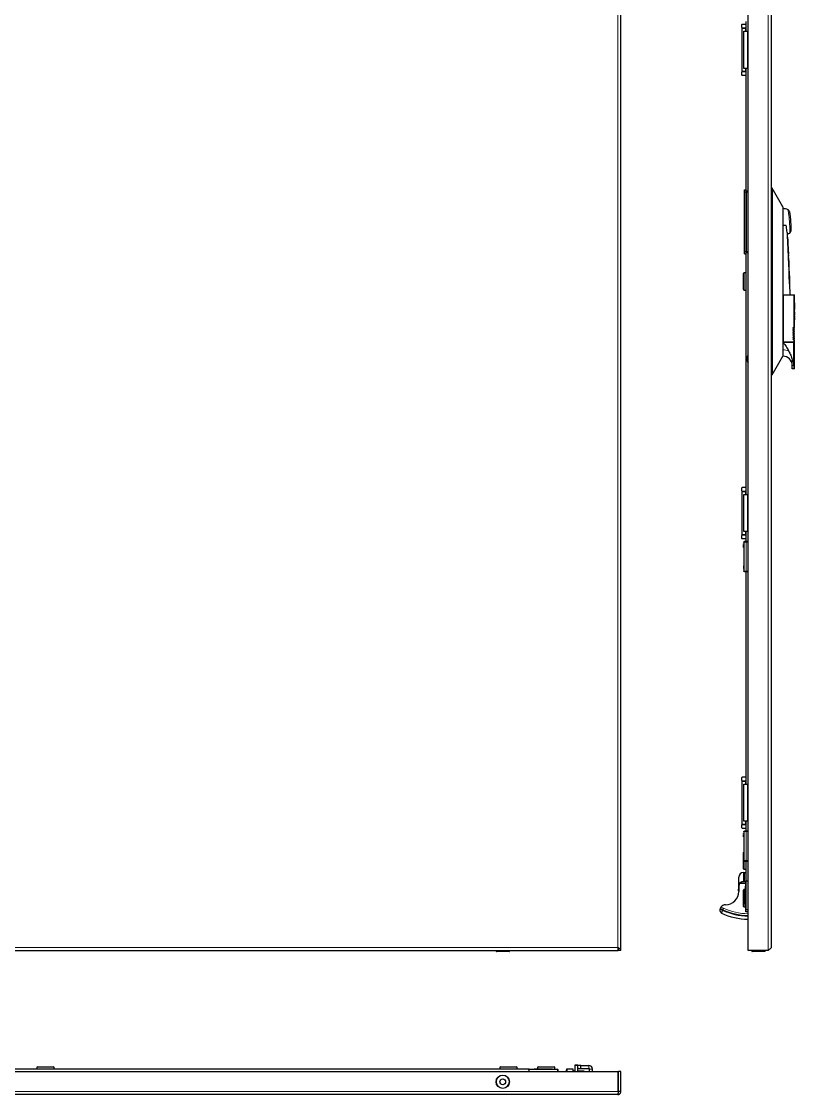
# Model space of a CAD drawing. Header units: millimetres. Extents: x -794 to 1944, y -422 to 1043.
# Drawn here: x -130 to 537, y -401 to 525 of the extents above; entities that cross this region are included whole.
import ezdxf

# ---------------------------------------------------------------- set-up
doc = ezdxf.new("R2010")
doc.units = ezdxf.units.MM

msp = doc.modelspace()

# ---------------------------------------------------------------- linework, layer by layer
at = {"color": 8, "linetype": 'Continuous', "lineweight": 18}
for p, q in [((384.81, -274.37), (384.81, 875.43)), ((514.67, -276.97), (514.67, 878.03)), ((495.22, 519.23), (495.22, 519.53)), ((495.22, 516.53), (495.22, 519.23)), ((496.77, 484.53), (496.77, 516.53)), ((495.22, 481.83), (495.22, 484.53)), ((495.22, 481.53), (495.22, 481.83)), ((494.37, 377.53), (495.27, 377.53)), ((495.27, 377.53), (495.27, 379.53)), ((495.27, 377.53), (495.67, 377.53)), ((495.27, 326.53), (495.27, 377.53)), ((497.27, 377.73), (495.67, 377.73)), ((518.27, 375.53), (517.27, 375.53)), ((494.37, 326.53), (495.27, 326.53)), ((495.27, 324.53), (495.27, 326.53)), ((495.27, 326.53), (495.67, 326.53)), ((495.67, 326.33), (497.27, 326.33)), ((532.46, 316.5), (532.45, 316.5)), ((532.5, 315.53), (532.49, 315.53)), ((527.48, 289.03), (527.48, 248.53)), ((536.83, 261.03), (537.48, 261.03)), ((527.48, 241.5), (527.27, 241.5)), ((527.48, 236.03), (527.48, 241.5)), ((518.27, 225.53), (517.27, 225.53)), ((535.48, 228.03), (536.83, 228.03)), ((495.22, 119.23), (495.22, 119.53)), ((495.22, 116.53), (495.22, 119.23)), ((496.77, 84.53), (496.77, 116.53)), ((495.22, 81.83), (495.22, 84.53)), ((495.22, 81.53), (495.22, 81.83)), ((495.67, 50.53), (495.67, 75.53)), ((495.67, 75.53), (497.27, 75.53)), ((497.27, 50.53), (495.67, 50.53)), ((495.22, -130.77), (495.22, -130.47)), ((495.22, -133.47), (495.22, -130.77)), ((496.77, -165.47), (496.77, -133.47)), ((495.22, -168.17), (495.22, -165.47)), ((495.22, -168.47), (495.22, -168.17)), ((495.67, -199.47), (495.67, -174.47)), ((495.67, -174.47), (497.27, -174.47)), ((497.27, -199.47), (495.67, -199.47)), ((493.3, -217.32), (493.3, -209.82)), ((494.26, -209.82), (494.26, -217.32)), ((489.27, -213.82), (489.27, -213.82)), ((495.27, -219.32), (490.15, -219.32)), ((493.27, -217.82), (493.27, -217.32)), ((493.27, -217.32), (493.3, -217.32)), ((493.3, -217.82), (493.3, -217.32)), ((493.3, -217.32), (494.26, -217.32)), ((494.26, -217.32), (495.27, -217.32)), ((495.27, -217.27), (495.57, -217.27)), ((495.57, -216.97), (495.57, -217.27)), ((495.57, -217.27), (495.57, -241.67)), ((497.27, -217.27), (495.57, -217.27)), ((473.94, -239.72), (476.14, -240.63)), ((495.07, -235.88), (495.27, -235.88)), ((495.27, -241.67), (495.57, -241.67)), ((495.57, -241.67), (497.27, -241.67)), ((495.57, -241.67), (495.57, -241.97)), ((-603.99, -274.37), (384.81, -274.37)), ((279.66, -277.72), (291.16, -277.72)), ((500.52, -277.72), (512.02, -277.72)), ((308.21, -379.76), (307.91, -379.76)), ((308.21, -379.76), (308.21, -379.46)), ((308.21, -379.76), (308.21, -381.46)), ((332.61, -379.76), (308.21, -379.76)), ((317.04, -379.26), (317.04, -379.46)), ((332.61, -379.46), (332.61, -379.76)), ((332.61, -381.46), (332.61, -379.76)), ((332.91, -379.76), (332.61, -379.76)), ((340.96, -379.41), (340.96, -381.46)), ((350.36, -376.41), (347.86, -376.41)), ((359.86, -378.91), (359.86, -376.41)), ((360.36, -379.41), (362.86, -379.41)), ((346.61, -381.41), (346.61, -381.46)), ((385.11, -398.86), (-604.29, -398.86))]:
    msp.add_line(p, q, dxfattribs=at)
at = {"color": 7, "linetype": 'Continuous', "lineweight": 25}
for p, q in [((387.41, -276.97), (387.41, 878.03)), ((497.27, -276.97), (497.27, 878.03)), ((517.27, 875.43), (517.27, 378.02)), ((491.72, 522.03), (491.72, 520.03)), ((495.27, 522.53), (492.22, 522.53)), ((492.22, 519.53), (495.27, 519.53)), ((492.22, 519.53), (492.22, 519.23)), ((492.22, 481.83), (492.22, 519.23)), ((492.22, 519.23), (495.22, 519.23)), ((494.72, 519.53), (494.72, 519.23)), ((495.22, 519.23), (495.27, 519.23)), ((495.27, 525.03), (495.27, 516.53)), ((493.77, 484.53), (493.77, 516.53)), ((493.77, 516.53), (496.77, 516.53)), ((497.27, 516.53), (496.77, 516.53)), ((495.22, 481.83), (492.22, 481.83)), ((492.22, 481.83), (492.22, 481.53)), ((496.77, 484.53), (493.77, 484.53)), ((494.72, 481.83), (494.72, 481.53)), ((495.27, 481.83), (495.22, 481.83)), ((495.27, 484.53), (495.27, 379.53)), ((496.77, 484.53), (497.27, 484.53)), ((491.72, 481.03), (491.72, 479.03)), ((495.27, 481.53), (492.22, 481.53)), ((492.22, 478.53), (495.27, 478.53)), ((518.27, 381.03), (517.27, 381.03)), ((494.37, 379.53), (495.27, 379.53)), ((494.37, 377.53), (494.37, 379.53)), ((494.37, 326.53), (494.37, 377.53)), ((495.67, 379.13), (495.67, 377.53)), ((495.67, 378.73), (497.27, 378.73)), ((495.67, 377.53), (495.67, 326.53)), ((517.27, 378.02), (517.27, 375.53)), ((517.27, 375.53), (517.27, 225.53)), ((518.27, 375.53), (518.27, 225.53)), ((527.27, 365.03), (519.35, 379.11)), ((527.27, 365.03), (527.27, 359.56)), ((527.27, 359.56), (527.27, 352.03)), ((527.27, 352.03), (527.27, 249.03)), ((534.21, 343.96), (534.22, 344.15)), ((531.79, 332.35), (531.39, 341.54)), ((531.51, 338.33), (531.46, 338.7)), ((531.52, 338.33), (531.47, 338.7)), ((531.47, 338.7), (531.59, 335.54)), ((531.52, 338.03), (531.51, 338.33)), ((531.52, 338.33), (531.51, 338.33)), ((531.53, 338.03), (531.52, 338.33)), ((531.53, 338.03), (531.52, 338.03)), ((494.37, 324.53), (494.37, 326.53)), ((494.37, 324.53), (495.27, 324.53)), ((495.27, 324.53), (495.27, 116.53)), ((495.67, 326.53), (495.67, 324.93)), ((497.27, 325.33), (495.67, 325.33)), ((531.88, 330.27), (531.78, 332.35)), ((531.79, 332.34), (531.78, 332.34)), ((532.06, 326.36), (531.83, 330.15)), ((532.04, 326.75), (531.9, 329.85)), ((531.9, 328.46), (532.14, 324.47)), ((532.03, 326.75), (532.06, 326.36)), ((532.1, 325.1), (532.05, 326.36)), ((532.06, 326.36), (532.05, 326.36)), ((532.08, 324.47), (532.07, 324.47)), ((532.14, 324.47), (532.08, 324.47)), ((532.23, 322.24), (532.13, 324.47)), ((532.17, 322.24), (532.17, 322.25)), ((532.17, 322.24), (532.17, 322.24)), ((532.29, 320.98), (532.24, 322.25)), ((532.28, 320.97), (532.28, 320.98)), ((532.39, 318.52), (532.3, 320.66)), ((532.4, 318.52), (532.39, 318.52)), ((532.6, 313.97), (532.4, 318.55)), ((532.45, 316.5), (532.49, 315.53)), ((532.46, 316.5), (532.5, 315.53)), ((493.77, 308.03), (493.27, 307.53)), ((493.27, 300.53), (493.27, 307.53)), ((495.27, 308.03), (493.77, 308.03)), ((493.77, 308.03), (493.77, 300.53)), ((532.57, 313.97), (532.56, 313.97)), ((532.69, 311.61), (532.59, 313.98)), ((532.64, 311.61), (532.64, 311.61)), ((532.81, 309.14), (532.7, 311.61)), ((532.76, 309.9), (532.77, 309.9)), ((532.77, 309.9), (532.78, 309.9)), ((532.8, 309.38), (532.79, 309.52)), ((532.82, 308.98), (532.8, 309.26)), ((532.84, 307.67), (532.82, 307.67)), ((532.85, 307.67), (532.83, 307.67)), ((532.89, 307.21), (532.84, 308.45)), ((532.87, 306.88), (532.84, 307.67)), ((532.88, 306.88), (532.85, 307.67)), ((532.86, 306.88), (532.85, 306.88)), ((532.86, 306.88), (532.88, 306.88)), ((532.87, 307.7), (532.92, 306.6)), ((532.91, 306.9), (532.89, 307.21)), ((532.95, 306), (532.91, 306.79)), ((533, 304.76), (532.95, 306)), ((493.27, 293.53), (493.27, 300.53)), ((493.77, 300.53), (493.77, 293.03)), ((533.04, 303.96), (533.02, 304.23)), ((533.05, 303.71), (533.04, 303.84)), ((533.18, 300.64), (533.06, 303.31)), ((533.06, 303.24), (533.06, 303.24)), ((533.07, 303.24), (533.07, 303.24)), ((533.18, 299.18), (533.12, 300.62)), ((533.14, 300.64), (533.13, 300.64)), ((533.26, 298.53), (533.17, 300.64)), ((533.69, 289.03), (533.27, 298.53)), ((493.27, 293.53), (493.77, 293.03)), ((493.77, 293.03), (495.27, 293.03)), ((527.27, 289.03), (527.48, 289.03)), ((527.48, 289.03), (527.72, 289.03)), ((527.72, 289.03), (527.72, 248.53)), ((527.72, 289.03), (536.83, 289.03)), ((536.83, 289.03), (536.83, 261.03)), ((536.83, 289.03), (537.48, 289.03)), ((537.48, 284.03), (537.48, 289.03)), ((537.23, 284.03), (537.48, 284.03)), ((537.23, 284.03), (537.23, 274.27)), ((537.35, 282.07), (537.35, 276.22)), ((537.36, 282.07), (537.35, 282.07)), ((537.36, 282.07), (537.36, 276.22)), ((537.36, 282.07), (537.48, 282.07)), ((537.48, 281.1), (537.41, 281.1)), ((537.41, 281.1), (537.41, 276.22)), ((537.46, 279.15), (537.46, 276.22)), ((537.47, 279.15), (537.46, 279.15)), ((537.47, 282.07), (537.47, 284.03)), ((537.47, 279.15), (537.47, 281.1)), ((537.47, 279.15), (537.47, 276.22)), ((537.47, 279.15), (537.48, 279.15)), ((537.48, 281.1), (537.48, 282.07)), ((537.48, 276.22), (537.48, 279.15)), ((537.41, 274.27), (537.23, 274.27)), ((537.37, 270.46), (537.23, 270.46)), ((537.23, 270.46), (537.23, 267.49)), ((537.29, 269.97), (537.29, 269.17)), ((537.3, 269.97), (537.29, 269.97)), ((537.3, 269.17), (537.29, 269.17)), ((537.3, 269.97), (537.3, 269.17)), ((537.3, 269.97), (537.36, 269.97)), ((537.36, 269.17), (537.3, 269.17)), ((537.36, 276.22), (537.35, 276.22)), ((537.41, 276.22), (537.36, 276.22)), ((537.4, 268.93), (537.39, 268.93)), ((537.41, 274.27), (537.41, 271.34)), ((537.48, 271.34), (537.41, 271.34)), ((537.43, 269.63), (537.42, 269.63)), ((537.47, 270.46), (537.44, 267.49)), ((537.47, 276.22), (537.46, 276.22)), ((537.46, 274.27), (537.46, 273.29)), ((537.47, 274.27), (537.46, 274.27)), ((537.47, 273.29), (537.46, 273.29)), ((537.46, 268.6), (537.47, 269.87)), ((537.47, 274.27), (537.47, 276.22)), ((537.48, 276.22), (537.47, 276.22)), ((537.47, 274.27), (537.47, 273.29)), ((537.47, 274.27), (537.48, 274.27)), ((537.47, 271.34), (537.47, 273.29)), ((537.48, 273.29), (537.47, 273.29)), ((537.48, 270.46), (537.47, 270.46)), ((537.48, 269.87), (537.47, 269.87)), ((537.47, 268.6), (537.48, 269.87)), ((537.47, 268.1), (537.47, 268.92)), ((537.48, 273.29), (537.48, 274.27)), ((537.48, 270.46), (537.48, 271.34)), ((537.48, 269.84), (537.48, 270.46)), ((537.48, 269.87), (537.48, 268.6)), ((536.29, 260.93), (536.72, 260.93)), ((536.29, 259.53), (536.72, 259.53)), ((537.38, 260.93), (536.72, 260.93)), ((537.38, 259.53), (536.72, 259.53)), ((537.48, 259.63), (536.83, 259.63)), ((537.48, 259.63), (536.98, 260.93)), ((537.48, 258.23), (536.98, 259.53)), ((537.23, 267.49), (537.3, 267.49)), ((537.29, 268.67), (537.29, 267.49)), ((537.3, 268.67), (537.29, 268.67)), ((537.3, 268.67), (537.3, 267.49)), ((537.3, 268.67), (537.35, 268.67)), ((537.38, 267.49), (537.4, 267.49)), ((537.39, 267.49), (537.43, 267.49)), ((537.43, 268.29), (537.42, 268.29)), ((537.42, 267.93), (537.42, 267.92)), ((537.43, 267.93), (537.42, 267.93)), ((537.43, 267.92), (537.42, 267.92)), ((537.42, 267.59), (537.42, 267.49)), ((537.43, 267.59), (537.42, 267.59)), ((537.43, 267.93), (537.43, 267.92)), ((537.43, 267.59), (537.43, 267.49)), ((537.44, 267.49), (537.47, 267.49)), ((537.47, 268.6), (537.46, 268.6)), ((537.46, 267.49), (537.46, 268.1)), ((537.47, 268.1), (537.46, 268.1)), ((537.47, 268.6), (537.48, 268.6)), ((537.47, 268.1), (537.48, 268.1)), ((537.47, 267.49), (537.47, 268.1)), ((537.48, 261.03), (537.48, 268.1)), ((536.29, 258.13), (536.72, 258.13)), ((536.29, 256.73), (536.72, 256.73)), ((536.29, 255.33), (536.72, 255.33)), ((536.29, 253.93), (536.72, 253.93)), ((536.29, 252.53), (536.72, 252.53)), ((536.29, 251.13), (536.72, 251.13)), ((537.38, 258.13), (536.72, 258.13)), ((537.38, 256.73), (536.72, 256.73)), ((537.38, 255.33), (536.72, 255.33)), ((537.38, 253.93), (536.72, 253.93)), ((537.38, 252.53), (536.72, 252.53)), ((537.38, 251.13), (536.72, 251.13)), ((537.48, 258.23), (536.83, 258.23)), ((537.48, 256.83), (536.83, 256.83)), ((537.48, 255.43), (536.83, 255.43)), ((537.48, 254.03), (536.83, 254.03)), ((537.48, 252.63), (536.83, 252.63)), ((537.48, 251.23), (536.83, 251.23)), ((537.48, 256.83), (536.98, 258.13)), ((537.48, 255.43), (536.98, 256.73)), ((537.48, 254.03), (536.98, 255.33)), ((537.48, 252.63), (536.98, 253.93)), ((537.48, 251.23), (536.98, 252.53)), ((537.48, 249.83), (536.98, 251.13)), ((527.27, 249.03), (527.27, 248.03)), ((527.27, 248.53), (527.48, 248.53)), ((527.48, 248.03), (527.27, 248.03)), ((527.27, 241.5), (527.27, 236.03)), ((527.48, 248.53), (527.72, 248.53)), ((527.48, 248.03), (527.72, 248.03)), ((527.72, 248.53), (536.83, 248.53)), ((527.72, 248.03), (536.83, 248.03)), ((535.48, 248.03), (535.46, 248.53)), ((537.48, 249.83), (536.83, 249.83)), ((536.83, 249.82), (536.83, 248.53)), ((536.83, 248.53), (537.48, 248.53)), ((536.83, 228.03), (536.83, 248.03)), ((536.83, 248.03), (537.48, 248.03)), ((537.48, 248.53), (537.48, 249.83)), ((537.48, 225.03), (537.48, 248.03)), ((496.25, 234.31), (496.56, 234.22)), ((496.56, 233.13), (496.25, 233.05)), ((496.56, 235.67), (496.56, 235.6)), ((496.56, 234.22), (496.56, 233.13)), ((496.56, 231.76), (496.56, 231.68)), ((519.35, 221.94), (527.27, 236.03)), ((527.27, 236.03), (527.48, 236.03)), ((517.27, 225.53), (517.27, 223.03)), ((517.27, 223.03), (517.27, -274.37)), ((535.48, 228.03), (535.48, 231.11)), ((537.2, 225.03), (535.48, 225.03)), ((537.48, 225.03), (537.2, 225.03)), ((518.27, 220.03), (517.27, 220.03)), ((491.72, 122.03), (491.72, 120.03)), ((495.27, 122.53), (492.22, 122.53)), ((492.22, 119.53), (495.27, 119.53)), ((492.22, 119.53), (492.22, 119.23)), ((492.22, 81.83), (492.22, 119.23)), ((492.22, 119.23), (495.22, 119.23)), ((493.77, 116.53), (496.77, 116.53)), ((493.77, 84.53), (493.77, 116.53)), ((494.72, 119.53), (494.72, 119.23)), ((495.22, 119.23), (495.27, 119.23)), ((497.27, 116.53), (496.77, 116.53)), ((496.77, 84.53), (493.77, 84.53)), ((495.27, 84.53), (495.27, 76.03)), ((496.77, 84.53), (497.27, 84.53)), ((491.72, 81.03), (491.72, 79.03)), ((495.22, 81.83), (492.22, 81.83)), ((492.22, 81.83), (492.22, 81.53)), ((495.27, 81.53), (492.22, 81.53)), ((492.22, 78.53), (495.27, 78.53)), ((493.67, 75.53), (493.67, 50.53)), ((494.72, 81.83), (494.72, 81.53)), ((495.27, 81.83), (495.22, 81.83)), ((497.27, 76.03), (495.67, 76.03)), ((495.27, 50.03), (495.27, -133.47)), ((495.67, 50.03), (497.27, 50.03)), ((491.72, -127.97), (491.72, -129.97)), ((495.27, -127.47), (492.22, -127.47)), ((492.22, -130.47), (495.27, -130.47)), ((492.22, -130.47), (492.22, -130.77)), ((492.22, -168.17), (492.22, -130.77)), ((492.22, -130.77), (495.22, -130.77)), ((493.77, -165.47), (493.77, -133.47)), ((493.77, -133.47), (496.77, -133.47)), ((494.72, -130.47), (494.72, -130.77)), ((495.22, -130.77), (495.27, -130.77)), ((497.27, -133.47), (496.77, -133.47)), ((496.77, -165.47), (493.77, -165.47)), ((495.27, -165.47), (495.27, -173.97)), ((496.77, -165.47), (497.27, -165.47)), ((491.72, -168.97), (491.72, -170.97)), ((495.22, -168.17), (492.22, -168.17)), ((492.22, -168.17), (492.22, -168.47)), ((495.27, -168.47), (492.22, -168.47)), ((492.22, -171.47), (495.27, -171.47)), ((493.67, -174.47), (493.67, -199.47)), ((494.72, -168.17), (494.72, -168.47)), ((495.27, -168.17), (495.22, -168.17)), ((497.27, -173.97), (495.67, -173.97)), ((493.67, -192.07), (493.27, -192.47)), ((493.27, -199.47), (493.27, -192.47)), ((493.27, -206.47), (493.27, -199.47)), ((493.77, -199.47), (493.77, -206.97)), ((495.27, -199.97), (495.27, -216.97)), ((495.67, -199.97), (497.16, -199.97)), ((493.27, -206.47), (493.77, -206.97)), ((493.27, -209.82), (493.27, -209.82)), ((493.27, -209.82), (493.3, -209.82)), ((493.3, -209.82), (494.26, -209.82)), ((493.77, -206.97), (495.27, -206.97)), ((494.26, -209.82), (495.27, -209.82)), ((489.17, -222.15), (489.27, -222.15)), ((489.17, -222.29), (489.27, -222.29)), ((489.17, -222.29), (489.17, -223.84)), ((489.27, -219.76), (489.27, -213.82)), ((489.27, -219.76), (489.27, -213.82)), ((489.27, -221.82), (489.27, -219.76)), ((489.27, -221.82), (489.27, -226.08)), ((493.27, -217.82), (495.27, -217.82)), ((495.07, -224.58), (495.07, -221.62)), ((495.07, -221.62), (495.27, -221.62)), ((495.27, -216.97), (495.57, -216.97)), ((495.27, -241.67), (495.27, -217.27)), ((495.57, -216.97), (496.22, -216.97)), ((496.22, -216.97), (497.27, -216.97)), ((489.16, -223.98), (489.17, -223.98)), ((489.17, -223.84), (489.27, -223.84)), ((489.17, -223.97), (489.27, -223.97)), ((489.17, -224.05), (489.27, -224.05)), ((489.17, -224.18), (489.27, -224.18)), ((489.17, -225.18), (489.17, -224.18)), ((489.17, -225.68), (489.17, -225.18)), ((489.17, -225.18), (489.27, -225.18)), ((489.17, -225.68), (489.27, -225.68)), ((493.77, -224.47), (493.27, -224.97)), ((493.27, -231.97), (493.27, -224.97)), ((495.07, -224.47), (493.77, -224.47)), ((493.77, -224.47), (493.77, -231.97)), ((495.05, -228.02), (495.27, -228.02)), ((495.07, -231.17), (495.05, -231.17)), ((495.07, -224.58), (495.27, -224.58)), ((495.07, -226.57), (495.07, -224.58)), ((495.07, -226.57), (495.27, -226.57)), ((495.07, -227.93), (495.07, -226.57)), ((495.07, -227.93), (495.27, -227.93)), ((495.07, -229.58), (495.07, -228.18)), ((495.07, -229.58), (495.27, -229.58)), ((495.07, -230.63), (495.07, -229.58)), ((495.07, -230.63), (495.27, -230.63)), ((495.07, -232.51), (495.07, -230.63)), ((493.27, -238.97), (493.27, -231.97)), ((493.27, -238.97), (493.77, -239.47)), ((493.77, -231.97), (493.77, -239.47)), ((493.77, -239.47), (495.27, -239.47)), ((495.07, -232.51), (495.27, -232.51)), ((495.07, -233.3), (495.07, -232.51)), ((495.07, -233.3), (495.27, -233.3)), ((495.07, -237.12), (495.27, -237.12)), ((475.54, -242.01), (473.38, -241.11)), ((495.27, -243.62), (495.27, -241.67)), ((497.27, -243.62), (495.27, -243.62)), ((497.27, -241.97), (495.57, -241.97)), ((-604.29, -276.97), (385.11, -276.97)), ((279.66, -276.97), (279.66, -277.72)), ((291.16, -277.72), (291.16, -276.97)), ((385.11, -274.97), (385.11, -276.97)), ((387.41, -276.97), (385.41, -276.97)), ((514.67, -276.97), (497.27, -276.97)), ((500.52, -276.97), (500.52, -277.72)), ((512.02, -277.72), (512.02, -276.97)), ((290.91, -277.97), (279.91, -277.97)), ((511.77, -277.97), (500.77, -277.97)), ((307.91, -379.46), (-527.09, -379.46)), ((-116.59, -377.46), (-117.09, -377.96)), ((-117.09, -377.96), (-117.09, -379.46)), ((-103.1, -377.96), (-117.09, -377.96)), ((-116.59, -377.46), (-103.53, -377.46)), ((-103.53, -377.46), (-102.59, -377.46)), ((-102.09, -377.96), (-103.1, -377.96)), ((-102.09, -377.96), (-102.59, -377.46)), ((-102.09, -379.46), (-102.09, -377.96)), ((283.41, -377.46), (282.91, -377.96)), ((282.91, -377.96), (282.91, -379.46)), ((297.91, -377.96), (282.91, -377.96)), ((283.41, -377.46), (297.41, -377.46)), ((297.91, -377.96), (297.41, -377.46)), ((297.91, -379.46), (297.91, -377.96)), ((307.91, -379.46), (307.91, -379.76)), ((307.91, -380.41), (307.91, -379.76)), ((308.21, -379.46), (332.61, -379.46)), ((312.56, -379.26), (312.56, -379.46)), ((312.56, -379.26), (312.91, -379.26)), ((312.91, -379.26), (312.91, -379.46)), ((312.91, -379.26), (313.16, -379.26)), ((313.16, -379.26), (313.16, -379.46)), ((313.16, -379.26), (313.27, -379.26)), ((313.27, -379.26), (313.27, -379.46)), ((314.3, -379.26), (314.3, -379.46)), ((314.3, -379.26), (314.97, -379.26)), ((314.97, -379.26), (314.97, -379.46)), ((314.97, -379.26), (315.31, -379.26)), ((315.31, -379.26), (315.31, -379.46)), ((315.91, -377.46), (315.41, -377.96)), ((315.41, -377.96), (315.41, -379.26)), ((330.41, -377.96), (315.41, -377.96)), ((315.91, -377.46), (329.91, -377.46)), ((318.62, -379.46), (318.62, -379.23)), ((318.76, -379.26), (319.54, -379.26)), ((319.54, -379.26), (320.33, -379.26)), ((319.54, -379.26), (319.54, -379.46)), ((320.33, -379.26), (320.33, -379.46)), ((320.33, -379.26), (320.82, -379.26)), ((320.82, -379.26), (320.82, -379.46)), ((320.82, -379.26), (322.21, -379.26)), ((321.85, -379.23), (321.85, -379.26)), ((322.21, -379.26), (322.21, -379.46)), ((322.21, -379.26), (323.26, -379.26)), ((323.26, -379.26), (323.26, -379.46)), ((324.3, -379.26), (324.3, -379.46)), ((324.3, -379.26), (326.27, -379.26)), ((326.27, -379.26), (326.27, -379.46)), ((326.27, -379.26), (328.26, -379.26)), ((328.26, -379.26), (328.26, -379.46)), ((330.41, -377.96), (329.91, -377.46)), ((330.41, -379.46), (330.41, -377.96)), ((332.91, -379.76), (332.91, -381.46)), ((346.36, -379.41), (340.96, -379.41)), ((346.36, -381.46), (346.36, -379.41)), ((347.86, -376.41), (347.86, -375.91)), ((347.86, -375.91), (350.36, -375.91)), ((347.86, -381.46), (347.86, -376.41)), ((350.36, -375.91), (350.36, -376.41)), ((350.36, -381.46), (350.36, -376.41)), ((350.86, -376.41), (350.36, -376.45)), ((352.86, -376.41), (350.86, -376.41)), ((350.86, -378.91), (352.86, -378.91)), ((352.86, -376.41), (359.86, -376.41)), ((352.86, -378.91), (352.86, -376.41)), ((352.86, -378.91), (359.86, -378.91)), ((360.36, -381.46), (360.36, -379.41)), ((362.86, -381.46), (362.86, -379.41)), ((-604.29, -381.46), (385.11, -381.46)), ((307.91, -380.41), (307.91, -381.46)), ((340.36, -381.46), (340.36, -380.01)), ((347.86, -381.41), (346.61, -381.41)), ((355.8, -381.41), (350.36, -381.41)), ((355.85, -381.46), (355.8, -381.41)), ((355.8, -381.46), (355.8, -381.41)), ((385.11, -398.86), (385.11, -381.46)), ((387.41, -381.46), (385.41, -381.46)), ((385.41, -398.86), (385.41, -381.46)), ((387.41, -398.86), (387.41, -381.46)), ((384.81, -401.46), (-603.99, -401.46)), ((387.41, -398.86), (385.41, -398.86))]:
    msp.add_line(p, q, dxfattribs=at)
at = {"color": 7, "linetype": 'Continuous', "lineweight": 25, "flags": 128}
for points in [[(531.83, 330.15), (531.87, 329.2), (531.9, 328.46)], [(532.08, 324.47), (532.13, 323.22), (532.17, 322.24)], [(532.45, 315.84), (532.56, 313.47), (532.64, 311.61)], [(532.49, 315.53), (532.53, 314.66), (532.56, 313.97)], [(532.5, 315.53), (532.54, 314.66), (532.57, 313.97)], [(532.84, 307.02), (533.03, 302.63), (533.18, 299.18)], [(533.13, 300.64), (532.97, 304.14), (532.85, 306.88)], [(533.14, 300.64), (532.98, 304.14), (532.86, 306.88)], [(537.39, 268.19), (537.39, 268.02), (537.39, 267.88)], [(537.42, 267.93), (537.42, 268.13), (537.42, 268.29)], [(537.43, 267.93), (537.43, 268.13), (537.43, 268.29)], [(385.41, -387.96), (385.27, -387.71), (385.11, -387.44)], [(385.11, -396.48), (385.27, -396.21), (385.41, -395.96)]]:
    msp.add_lwpolyline(points, dxfattribs=at)
at = {"color": 8, "linetype": 'Continuous', "lineweight": 18, "flags": 128}
for points in [[(385.11, -388.03), (385.4, -388.62), (385.41, -388.64)], [(385.41, -395.27), (385.4, -395.29), (385.11, -395.88)]]:
    msp.add_lwpolyline(points, dxfattribs=at)
at = {"color": 7, "linetype": 'Continuous', "lineweight": 25}
for radius in [5.75, 2.5]:
    msp.add_circle((285.41, -390.46), radius, dxfattribs=at)
at = {"color": 8, "linetype": 'Continuous', "lineweight": 18}
msp.add_circle((285.41, -390.46), 5.5, dxfattribs=at)
at = {"color": 7, "linetype": 'Continuous', "lineweight": 25}
for centre, radius, start, end in [((492.22, 522.03), 0.5, 90, 180), ((492.22, 520.03), 0.5, 180, 270), ((492.22, 481.03), 0.5, 90, 180), ((492.22, 479.03), 0.5, 180, 270), ((495.27, 379.13), 0.4, 0, 90), ((527.27, 352.03), 11.4, 66.37549, 90), ((527.27, 352.03), 11.4, 291.36213, 301.71629), ((495.27, 324.93), 0.4, 270, 0), ((537.38, 261.03), 0.1, 270, 0), ((537.38, 259.63), 0.1, 270, 0), ((537.38, 258.23), 0.1, 270, 0), ((537.38, 256.83), 0.1, 270, 0), ((537.38, 255.43), 0.1, 270, 0), ((537.38, 254.03), 0.1, 270, 0), ((537.38, 252.63), 0.1, 270, 0), ((537.38, 251.23), 0.1, 270, 0), ((501.66, 233.68), 5.45, 159.42245, 173.41237), ((501.66, 233.67), 5.45, 186.58763, 200.57755), ((501.52, 233.68), 5.35, 142.60007, 158.09132), ((501.52, 233.68), 5.35, 201.90868, 217.39993), ((527.48, 228.03), 8, 0, 90), ((492.22, 122.03), 0.5, 90, 180), ((492.22, 120.03), 0.5, 180, 270), ((492.22, 81.03), 0.5, 90, 180), ((492.22, 79.03), 0.5, 180, 270), ((492.22, -127.97), 0.5, 90, 180), ((492.22, -129.97), 0.5, 180, 270), ((492.22, -168.97), 0.5, 90, 180), ((492.22, -170.97), 0.5, 180, 270), ((493.27, -213.82), 4, 90, 180), ((493.27, -213.82), 4, 90, 180), ((493.27, -221.82), 4, 141.31781, 180), ((495.57, -217.27), 0.3, 90, 180), ((477.77, -226.08), 11.5, 270, 0), ((477.77, -242.08), 4.5, 90, 148.43185), ((498.27, -191.92), 58.2, 245.70354, 269.01549), ((498.27, -191.92), 55, 245.58594, 268.9582), ((495.57, -241.67), 0.3, 180, 270), ((279.91, -277.72), 0.25, 180, 270), ((290.91, -277.72), 0.25, 270, 0), ((500.77, -277.72), 0.25, 180, 270), ((511.77, -277.72), 0.25, 270, 0), ((308.21, -379.76), 0.3, 90, 180), ((332.61, -379.76), 0.3, 0, 90), ((340.96, -380.01), 0.6, 90, 180), ((350.86, -379.41), 0.5, 90, 180), ((359.86, -379.41), 3, 0, 90), ((359.86, -379.41), 0.5, 360, 90), ((346.61, -381.16), 0.25, 180, 270), ((377.91, -391.96), 7.5, 343.7398, 16.2602)]:
    msp.add_arc(centre, radius, start, end, dxfattribs=at)
at = {"color": 8, "linetype": 'Continuous', "lineweight": 18}
for centre, radius, start, end in [((527.63, 229.43), 12.07, 66.28954, 90.71323), ((493.27, -221.82), 4.5, 90, 152.71955), ((493.77, -217.33), 0.491, 271.15589, 1.11103), ((498.27, -191.92), 53.5, 245.55903, 268.92899), ((498.27, -191.92), 55.65, 245.60841, 268.97035)]:
    msp.add_arc(centre, radius, start, end, dxfattribs=at)
at = {"color": 7, "linetype": 'Continuous', "lineweight": 25}
for points, knots in [([(518.27, 381.03), (518.27, 380.96), (518.27, 380.84), (518.27, 379.9), (518.27, 378.5), (518.27, 376.95), (518.27, 375.93), (518.27, 375.53)], [0, 0, 0, 0, 0.214694, 0.429388, 0.644082, 0.858775, 1, 1, 1, 1]), ([(519.35, 379.11), (519.16, 379.41), (518.8, 379.99), (518.45, 380.7), (518.28, 381.03)], [0, 0, 0, 0, 0.5253232, 1, 1, 1, 1]), ([(532.9, 361.26), (532.88, 361.33), (532.82, 361.5), (532.64, 361.81), (532.33, 362.19), (532.02, 362.36), (531.85, 362.45)], [0, 0, 0, 0, 0.124152, 0.341643, 0.649974, 1, 1, 1, 1]), ([(532.98, 360.92), (532.97, 360.95), (532.96, 361.04), (533.05, 360.54), (533.25, 359.35), (533.59, 357.12), (533.9, 354.37), (534.14, 351.41), (534.25, 348.63), (534.27, 346.31), (534.24, 344.68), (534.21, 344.02), (534.21, 343.97), (534.21, 343.96)], [0, 0, 0, 0, 0.030403, 0.098769, 0.206023, 0.316924, 0.429796, 0.54227, 0.652144, 0.75822, 0.860909, 0.962167, 1, 1, 1, 1]), ([(531.37, 341.54), (531.37, 341.53), (531.38, 341.51), (531.13, 342.87), (530.81, 345.07), (530.52, 347.14), (530.45, 348.36), (530.21, 348.74), (530.14, 348.79), (530.08, 348.81), (529.95, 348.79), (529.51, 348.72), (528.58, 348.69), (527.77, 348.9), (527.29, 349.03)], [0, 0, 0, 0, 0.142012, 0.367407, 0.591524, 0.739403, 0.813293, 0.820175, 0.825597, 0.829287, 0.833027, 0.848744, 0.911869, 1, 1, 1, 1]), ([(533.27, 342.35), (533.35, 342.4), (533.57, 342.53), (533.82, 342.82), (534.03, 343.16), (534.13, 343.44), (534.17, 343.61), (534.18, 343.67)], [0, 0, 0, 0, 0.1747015, 0.4583416, 0.6963812, 0.8885007, 1, 1, 1, 1]), ([(531.62, 335.6), (531.6, 336.04), (531.56, 336.92), (531.54, 337.66), (531.53, 338.03)], [0, 0, 0, 0, 0.500963, 1, 1, 1, 1]), ([(531.59, 335.54), (531.62, 334.95), (531.67, 333.77), (531.76, 332.07), (531.84, 330.75), (531.89, 330.1), (531.9, 329.87), (531.9, 329.85), (531.9, 329.84)], [0, 0, 0, 0, 0.250282, 0.499393, 0.748791, 0.874699, 0.937286, 1, 1, 1, 1]), ([(531.79, 332.34), (531.79, 332.36), (531.79, 332.39), (531.78, 332.65), (531.75, 333.01), (531.72, 333.6), (531.67, 334.47), (531.63, 335.22), (531.62, 335.6)], [0, 0, 0, 0, 0.124416, 0.248357, 0.373982, 0.500169, 0.7494, 1, 1, 1, 1]), ([(532.29, 320.95), (532.29, 320.99), (532.29, 321.07), (532.29, 320.74), (532.3, 320.15), (532.32, 319.63), (532.32, 319.37)], [0, 0, 0, 0, 0.248736, 0.498686, 0.748107, 1, 1, 1, 1]), ([(532.32, 319.37), (532.33, 319.1), (532.35, 318.55), (532.39, 317.35), (532.43, 316.44), (532.45, 315.84)], [0, 0, 0, 0, 0.249362, 0.499672, 1, 1, 1, 1]), ([(532.39, 318.52), (532.39, 318.52), (532.39, 318.5), (532.39, 318.32), (532.39, 318.08), (532.4, 317.72), (532.42, 317.2), (532.44, 316.78), (532.45, 316.5)], [0, 0, 0, 0, 0.249432, 0.37514, 0.499356, 0.623458, 0.749245, 1, 1, 1, 1]), ([(532.4, 318.52), (532.4, 318.52), (532.4, 318.5), (532.4, 318.32), (532.4, 318.08), (532.41, 317.72), (532.43, 317.2), (532.45, 316.78), (532.46, 316.5)], [0, 0, 0, 0, 0.249432, 0.37514, 0.499356, 0.623458, 0.749245, 1, 1, 1, 1]), ([(532.79, 309.52), (532.79, 309.46), (532.8, 309.34), (532.81, 308.92), (532.83, 308.29), (532.86, 307.46), (532.89, 306.89), (532.9, 306.6)], [0, 0, 0, 0, 0.1246, 0.248977, 0.500405, 0.749333, 1, 1, 1, 1]), ([(532.91, 306.6), (532.89, 307.12), (532.86, 307.9), (532.82, 308.86), (532.81, 309.21), (532.8, 309.38)], [0, 0, 0, 0, 0.4989654, 0.749922, 1, 1, 1, 1]), ([(532.92, 306.6), (532.9, 307.03), (532.87, 307.66), (532.84, 308.46), (532.82, 308.8), (532.82, 308.98)], [0, 0, 0, 0, 0.50146, 0.750257, 1, 1, 1, 1]), ([(532.83, 307.67), (532.83, 307.66), (532.83, 307.64), (532.83, 307.49), (532.83, 307.31), (532.83, 307.15), (532.84, 307.07), (532.84, 307.02)], [0, 0, 0, 0, 0.249445, 0.498999, 0.74851, 0.873859, 1, 1, 1, 1]), ([(532.9, 306.6), (532.91, 306.32), (532.94, 305.76), (532.98, 304.95), (533.01, 304.32), (533.04, 303.91), (533.04, 303.77), (533.05, 303.71)], [0, 0, 0, 0, 0.2487307, 0.4973773, 0.750528, 0.8752331, 1, 1, 1, 1]), ([(533.04, 303.84), (533.03, 304.02), (533.02, 304.36), (532.97, 305.32), (532.93, 306.09), (532.91, 306.6)], [0, 0, 0, 0, 0.249575, 0.500842, 1, 1, 1, 1]), ([(532.92, 306.6), (532.94, 306.22), (532.96, 305.75), (532.98, 305.33), (532.98, 305.24)], [0, 0, 0, 0, 0.802786, 1, 1, 1, 1]), ([(533.02, 304.23), (533.02, 304.41), (533, 304.75), (532.97, 305.55), (532.94, 306.18), (532.92, 306.6)], [0, 0, 0, 0, 0.2508953, 0.500775, 1, 1, 1, 1]), ([(533.05, 303.67), (533.05, 303.61), (533.06, 303.42), (533.06, 303.31), (533.07, 303.24)], [0, 0, 0, 0, 0.3349706, 1, 1, 1, 1]), ([(533.18, 299.18), (533.18, 299.13), (533.19, 299.05), (533.2, 298.88), (533.21, 298.7), (533.22, 298.55), (533.23, 298.54), (533.23, 298.53)], [0, 0, 0, 0, 0.125388, 0.250591, 0.500192, 0.749805, 1, 1, 1, 1]), ([(537.42, 269.63), (537.42, 269.71), (537.42, 269.86), (537.42, 270.07), (537.41, 270.23), (537.39, 270.44), (537.37, 270.45), (537.36, 270.46)], [0, 0, 0, 0, 0.125885, 0.250002, 0.375256, 0.501237, 1, 1, 1, 1]), ([(537.36, 269.97), (537.37, 269.96), (537.38, 269.96), (537.39, 269.85), (537.39, 269.76), (537.39, 269.67), (537.39, 269.6), (537.39, 269.57)], [0, 0, 0, 0, 0.464779, 0.639498, 0.766783, 0.894486, 1, 1, 1, 1]), ([(537.39, 269.57), (537.39, 269.53), (537.39, 269.45), (537.39, 269.35), (537.39, 269.26), (537.38, 269.18), (537.37, 269.17), (537.36, 269.17)], [0, 0, 0, 0, 0.144848, 0.259554, 0.374146, 0.548842, 1, 1, 1, 1]), ([(537.43, 269.63), (537.43, 269.72), (537.43, 269.88), (537.42, 270.09), (537.42, 270.26), (537.4, 270.44), (537.38, 270.46), (537.37, 270.46)], [0, 0, 0, 0, 0.149141, 0.264134, 0.378852, 0.560232, 1, 1, 1, 1]), ([(537.39, 268.93), (537.4, 268.96), (537.41, 269), (537.41, 269.12), (537.42, 269.26), (537.42, 269.41), (537.42, 269.54), (537.42, 269.63)], [0, 0, 0, 0, 0.249783, 0.499064, 0.624235, 0.749653, 1, 1, 1, 1]), ([(537.42, 268.29), (537.42, 268.36), (537.41, 268.48), (537.41, 268.62), (537.41, 268.72), (537.41, 268.8), (537.4, 268.88), (537.4, 268.91), (537.39, 268.93)], [0, 0, 0, 0, 0.250367, 0.375745, 0.500635, 0.625633, 0.750126, 1, 1, 1, 1]), ([(537.4, 268.93), (537.41, 268.96), (537.42, 269.02), (537.42, 269.19), (537.43, 269.38), (537.43, 269.53), (537.43, 269.61), (537.43, 269.63)], [0, 0, 0, 0, 0.331473, 0.546481, 0.762526, 0.960277, 1, 1, 1, 1]), ([(537.43, 268.29), (537.43, 268.39), (537.42, 268.55), (537.42, 268.74), (537.41, 268.87), (537.41, 268.91), (537.4, 268.93)], [0, 0, 0, 0, 0.336422, 0.52346, 0.710673, 1, 1, 1, 1]), ([(536.82, 259.63), (536.73, 259.84), (536.6, 260.17), (536.42, 260.6), (536.33, 260.82), (536.29, 260.93)], [0, 0, 0, 0, 0.499993, 0.749996, 1, 1, 1, 1]), ([(536.82, 258.23), (536.73, 258.44), (536.6, 258.77), (536.42, 259.2), (536.33, 259.42), (536.29, 259.53)], [0, 0, 0, 0, 0.499993, 0.749996, 1, 1, 1, 1]), ([(536.72, 260.93), (536.73, 260.93), (536.76, 260.93), (536.8, 260.95), (536.82, 260.98), (536.82, 261.01), (536.83, 261.02), (536.83, 261.03)], [0, 0, 0, 0, 0.295691, 0.568687, 0.759853, 0.951912, 1, 1, 1, 1]), ([(536.72, 259.53), (536.73, 259.53), (536.76, 259.53), (536.8, 259.55), (536.82, 259.58), (536.82, 259.61), (536.83, 259.62), (536.83, 259.63)], [0, 0, 0, 0, 0.295691, 0.568687, 0.759853, 0.951912, 1, 1, 1, 1]), ([(537.35, 268.67), (537.36, 268.67), (537.37, 268.67), (537.38, 268.61), (537.38, 268.54), (537.39, 268.44), (537.39, 268.32), (537.39, 268.23), (537.39, 268.19)], [0, 0, 0, 0, 0.362307, 0.499762, 0.603895, 0.707751, 0.888159, 1, 1, 1, 1]), ([(537.39, 267.88), (537.39, 267.84), (537.39, 267.77), (537.39, 267.65), (537.39, 267.55), (537.39, 267.5), (537.39, 267.49)], [0, 0, 0, 0, 0.2561394, 0.5126978, 0.9190221, 1, 1, 1, 1]), ([(537.42, 267.59), (537.42, 267.59), (537.42, 267.61), (537.42, 267.65), (537.42, 267.75), (537.42, 267.85), (537.42, 267.92)], [0, 0, 0, 0, 0.1253633, 0.2500316, 0.4996752, 1, 1, 1, 1]), ([(537.43, 267.59), (537.43, 267.6), (537.43, 267.62), (537.43, 267.7), (537.43, 267.8), (537.43, 267.88), (537.43, 267.92)], [0, 0, 0, 0, 0.20263, 0.420406, 0.728008, 1, 1, 1, 1]), ([(536.82, 256.83), (536.73, 257.04), (536.6, 257.37), (536.42, 257.8), (536.33, 258.02), (536.29, 258.13)], [0, 0, 0, 0, 0.499993, 0.749996, 1, 1, 1, 1]), ([(536.82, 255.43), (536.73, 255.64), (536.6, 255.97), (536.42, 256.4), (536.33, 256.62), (536.29, 256.73)], [0, 0, 0, 0, 0.499993, 0.749996, 1, 1, 1, 1]), ([(536.82, 254.03), (536.73, 254.24), (536.6, 254.57), (536.42, 255), (536.33, 255.22), (536.29, 255.33)], [0, 0, 0, 0, 0.4999933, 0.7499958, 1, 1, 1, 1]), ([(536.82, 252.63), (536.73, 252.84), (536.6, 253.17), (536.42, 253.6), (536.33, 253.82), (536.29, 253.93)], [0, 0, 0, 0, 0.499993, 0.749996, 1, 1, 1, 1]), ([(536.82, 251.23), (536.73, 251.44), (536.6, 251.77), (536.42, 252.2), (536.33, 252.42), (536.29, 252.53)], [0, 0, 0, 0, 0.499993, 0.749996, 1, 1, 1, 1]), ([(536.82, 249.83), (536.73, 250.04), (536.6, 250.37), (536.42, 250.8), (536.33, 251.02), (536.29, 251.13)], [0, 0, 0, 0, 0.499993, 0.749996, 1, 1, 1, 1]), ([(536.72, 258.13), (536.73, 258.13), (536.76, 258.13), (536.8, 258.15), (536.82, 258.18), (536.82, 258.21), (536.83, 258.22), (536.83, 258.23)], [0, 0, 0, 0, 0.2956914, 0.5686867, 0.7598531, 0.9519121, 1, 1, 1, 1]), ([(536.72, 256.73), (536.73, 256.73), (536.76, 256.73), (536.8, 256.75), (536.82, 256.78), (536.82, 256.81), (536.83, 256.82), (536.83, 256.83)], [0, 0, 0, 0, 0.2956914, 0.5686867, 0.7598531, 0.9519121, 1, 1, 1, 1]), ([(536.72, 255.33), (536.73, 255.33), (536.76, 255.33), (536.8, 255.35), (536.82, 255.38), (536.82, 255.41), (536.83, 255.42), (536.83, 255.43)], [0, 0, 0, 0, 0.295691, 0.568687, 0.759853, 0.951912, 1, 1, 1, 1]), ([(536.72, 253.93), (536.73, 253.93), (536.76, 253.93), (536.8, 253.95), (536.82, 253.98), (536.82, 254.01), (536.83, 254.02), (536.83, 254.03)], [0, 0, 0, 0, 0.295691, 0.568687, 0.759853, 0.951912, 1, 1, 1, 1]), ([(536.72, 252.53), (536.73, 252.53), (536.76, 252.53), (536.8, 252.55), (536.82, 252.58), (536.82, 252.61), (536.83, 252.62), (536.83, 252.63)], [0, 0, 0, 0, 0.295691, 0.568687, 0.759853, 0.951912, 1, 1, 1, 1]), ([(536.72, 251.13), (536.73, 251.13), (536.76, 251.13), (536.8, 251.15), (536.82, 251.18), (536.82, 251.21), (536.83, 251.22), (536.83, 251.23)], [0, 0, 0, 0, 0.295691, 0.568687, 0.759853, 0.951912, 1, 1, 1, 1]), ([(527.27, 248.03), (527.27, 246.89), (527.27, 244.56), (527.27, 242.54), (527.27, 241.5)], [0, 0, 0, 0, 0.484389, 1, 1, 1, 1]), ([(527.72, 248.03), (528.54, 246.78), (530.19, 244.29), (531.72, 241.75), (532.48, 240.48)], [0, 0, 0, 0, 0.499713, 1, 1, 1, 1]), ([(532.48, 240.48), (533.09, 239.31), (534.33, 236.94), (535.34, 233.73), (535.45, 231.74), (535.48, 231.11)], [0, 0, 0, 0, 0.401015, 0.812371, 1, 1, 1, 1]), ([(518.27, 225.53), (518.27, 224.91), (518.27, 223.67), (518.27, 222.02), (518.27, 220.78), (518.27, 220.12), (518.27, 220.05), (518.27, 220.03)], [0, 0, 0, 0, 0.21469, 0.42938, 0.644073, 0.858767, 1, 1, 1, 1]), ([(535.48, 225.03), (535.48, 225.06), (535.48, 225.14), (535.48, 225.75), (535.48, 226.62), (535.48, 227.43), (535.48, 227.9), (535.48, 228.03)], [0, 0, 0, 0, 0.244194, 0.488981, 0.716656, 0.923156, 1, 1, 1, 1]), ([(536.83, 228.03), (536.83, 227.73), (536.84, 227.14), (536.9, 226.34), (536.98, 225.67), (537.08, 225.18), (537.16, 225.03), (537.2, 225.03), (537.2, 225.03)], [0, 0, 0, 0, 0.169896, 0.33938, 0.519039, 0.726848, 0.970472, 1, 1, 1, 1]), ([(518.28, 220.02), (518.45, 220.36), (518.8, 221.06), (519.16, 221.63), (519.35, 221.94)], [0, 0, 0, 0, 0.47459, 1, 1, 1, 1]), ([(493.37, 73.53), (493.37, 73.58), (493.37, 73.67), (493.37, 73.76), (493.37, 73.84), (493.37, 73.97), (493.37, 74.01), (493.37, 74.03)], [0, 0, 0, 0, 0.124693, 0.187182, 0.249773, 0.500039, 1, 1, 1, 1]), ([(493.37, 73.32), (493.37, 73.32), (493.37, 73.32), (493.37, 73.33), (493.37, 73.35), (493.37, 73.37), (493.37, 73.41), (493.37, 73.45), (493.37, 73.49), (493.37, 73.52), (493.37, 73.53)], [0, 0, 0, 0, 0.128825, 0.180169, 0.243397, 0.36986, 0.499864, 0.749649, 0.843476, 1, 1, 1, 1]), ([(493.37, 71.81), (493.37, 71.89), (493.37, 72.05), (493.37, 72.26), (493.37, 72.44), (493.37, 72.61), (493.37, 72.71), (493.37, 72.73), (493.37, 72.73)], [0, 0, 0, 0, 0.125049, 0.249886, 0.370856, 0.49982, 0.749609, 1, 1, 1, 1]), ([(493.37, 70.97), (493.37, 70.97), (493.37, 70.98), (493.37, 71.07), (493.37, 71.17), (493.37, 71.3), (493.37, 71.51), (493.37, 71.69), (493.37, 71.81)], [0, 0, 0, 0, 0.25007, 0.379181, 0.500499, 0.62417, 0.750842, 1, 1, 1, 1]), ([(493.37, 55.08), (493.37, 55.08), (493.37, 55.07), (493.37, 54.98), (493.37, 54.88), (493.37, 54.75), (493.37, 54.54), (493.37, 54.36), (493.37, 54.24)], [0, 0, 0, 0, 0.25007, 0.379559, 0.500499, 0.624556, 0.750843, 1, 1, 1, 1]), ([(493.37, 54.24), (493.37, 54.2), (493.37, 54.12), (493.37, 53.97), (493.37, 53.79), (493.37, 53.61), (493.37, 53.44), (493.37, 53.34), (493.37, 53.33), (493.37, 53.32)], [0, 0, 0, 0, 0.0626366, 0.1252782, 0.2500723, 0.3748405, 0.4999941, 0.7496958, 1, 1, 1, 1]), ([(493.37, 52.73), (493.37, 52.73), (493.37, 52.73), (493.37, 52.72), (493.37, 52.7), (493.37, 52.68), (493.37, 52.62), (493.37, 52.57), (493.37, 52.52)], [0, 0, 0, 0, 0.13107, 0.182437, 0.243796, 0.371388, 0.500442, 1, 1, 1, 1]), ([(493.37, 52.52), (493.37, 52.5), (493.37, 52.44), (493.37, 52.36), (493.37, 52.29), (493.37, 52.21), (493.37, 52.08), (493.37, 52.05), (493.37, 52.03)], [0, 0, 0, 0, 0.0626863, 0.1251726, 0.1876279, 0.2501847, 0.5003136, 1, 1, 1, 1]), ([(493.37, -176.47), (493.37, -176.42), (493.37, -176.33), (493.37, -176.24), (493.37, -176.16), (493.37, -176.03), (493.37, -175.99), (493.37, -175.97)], [0, 0, 0, 0, 0.124693, 0.187182, 0.249773, 0.500039, 1, 1, 1, 1]), ([(493.37, -176.68), (493.37, -176.68), (493.37, -176.68), (493.37, -176.67), (493.37, -176.65), (493.37, -176.63), (493.37, -176.59), (493.37, -176.55), (493.37, -176.51), (493.37, -176.48), (493.37, -176.47)], [0, 0, 0, 0, 0.128825, 0.180169, 0.243397, 0.36986, 0.499864, 0.749649, 0.843476, 1, 1, 1, 1]), ([(493.37, -178.19), (493.37, -178.11), (493.37, -177.95), (493.37, -177.74), (493.37, -177.56), (493.37, -177.39), (493.37, -177.29), (493.37, -177.27), (493.37, -177.27)], [0, 0, 0, 0, 0.125049, 0.249886, 0.370856, 0.49982, 0.749609, 1, 1, 1, 1]), ([(493.37, -179.03), (493.37, -179.03), (493.37, -179.02), (493.37, -178.93), (493.37, -178.83), (493.37, -178.7), (493.37, -178.49), (493.37, -178.31), (493.37, -178.19)], [0, 0, 0, 0, 0.25007, 0.379181, 0.500499, 0.62417, 0.750842, 1, 1, 1, 1]), ([(493.37, -194.92), (493.37, -194.92), (493.37, -194.93), (493.37, -195.02), (493.37, -195.12), (493.37, -195.25), (493.37, -195.46), (493.37, -195.64), (493.37, -195.76)], [0, 0, 0, 0, 0.25007, 0.379559, 0.500499, 0.624556, 0.750843, 1, 1, 1, 1]), ([(493.37, -195.76), (493.37, -195.8), (493.37, -195.88), (493.37, -196.03), (493.37, -196.21), (493.37, -196.39), (493.37, -196.56), (493.37, -196.66), (493.37, -196.67), (493.37, -196.68)], [0, 0, 0, 0, 0.062637, 0.125278, 0.250072, 0.374841, 0.499994, 0.749696, 1, 1, 1, 1]), ([(493.37, -197.27), (493.37, -197.27), (493.37, -197.27), (493.37, -197.28), (493.37, -197.3), (493.37, -197.32), (493.37, -197.38), (493.37, -197.43), (493.37, -197.48)], [0, 0, 0, 0, 0.13107, 0.182437, 0.243796, 0.371388, 0.500442, 1, 1, 1, 1]), ([(493.37, -197.48), (493.37, -197.5), (493.37, -197.56), (493.37, -197.64), (493.37, -197.71), (493.37, -197.79), (493.37, -197.92), (493.37, -197.95), (493.37, -197.97)], [0, 0, 0, 0, 0.062686, 0.125173, 0.187628, 0.250185, 0.500314, 1, 1, 1, 1]), ([(489.17, -222.15), (489.17, -222.15), (489.17, -222.16), (489.17, -222.19), (489.17, -222.24), (489.17, -222.27), (489.17, -222.29)], [0, 0, 0, 0, 0.280836, 0.55925, 0.779182, 1, 1, 1, 1]), ([(489.27, -221.75), (489.27, -221.75), (489.27, -221.75), (489.27, -221.75), (489.27, -221.73), (489.27, -221.65), (489.27, -221.31), (489.27, -220.68), (489.27, -220.09), (489.27, -219.76)], [0, 0, 0, 0, 0.00167, 0.003889, 0.009531, 0.034361, 0.132751, 0.526214, 1, 1, 1, 1]), ([(490.15, -219.32), (490.32, -219.14), (490.75, -218.66), (491.69, -218.08), (492.58, -217.85), (493.16, -217.82), (493.27, -217.82), (493.27, -217.82)], [0, 0, 0, 0, 0.19414, 0.485275, 0.898779, 0.996769, 1, 1, 1, 1]), ([(489.17, -223.84), (489.17, -223.86), (489.17, -223.9), (489.17, -223.95), (489.17, -223.97), (489.17, -223.97), (489.17, -223.97)], [0, 0, 0, 0, 0.280953, 0.559391, 0.779073, 1, 1, 1, 1]), ([(489.17, -223.91), (489.17, -223.93), (489.17, -223.98), (489.17, -224.04), (489.17, -224.04), (489.17, -224.05)], [0, 0, 0, 0, 0.280801, 0.559621, 1, 1, 1, 1]), ([(473.38, -241.11), (473.38, -241.1), (473.39, -241.06), (473.45, -240.81), (473.57, -240.45), (473.74, -240.06), (473.88, -239.82), (473.94, -239.72)], [0, 0, 0, 0, 0.2129, 0.425707, 0.640613, 0.853382, 1, 1, 1, 1]), ([(475.54, -242.01), (475.55, -241.99), (475.56, -241.96), (475.66, -241.72), (475.81, -241.37), (475.98, -241), (476.09, -240.74), (476.13, -240.64), (476.14, -240.63)], [0, 0, 0, 0, 0.214635, 0.429269, 0.643917, 0.858595, 0.982146, 1, 1, 1, 1]), ([(495.07, -235.88), (495.07, -235.51), (495.07, -234.81), (495.07, -233.95), (495.07, -233.5), (495.07, -233.48)], [0, 0, 0, 0, 0.522437, 0.975649, 1, 1, 1, 1]), ([(495.07, -237.12), (495.07, -236.93), (495.07, -236.6), (495.07, -236.11), (495.07, -235.88)], [0, 0, 0, 0, 0.5368, 1, 1, 1, 1]), ([(474.32, -244.96), (474.29, -244.93), (474.21, -244.84), (473.75, -244.2), (473.23, -243), (473.3, -241.83), (473.33, -241.35)], [0, 0, 0, 0, 0.101651, 0.345128, 0.729048, 1, 1, 1, 1]), ([(473.38, -241.11), (473.37, -241.17), (473.35, -241.23), (473.33, -241.33), (473.33, -241.35)], [0, 0, 0, 0, 0.789403, 1, 1, 1, 1]), ([(475.29, -242.61), (475.29, -242.6), (475.29, -242.6), (475.29, -242.59), (475.27, -242.55), (475.16, -242.46), (474.66, -242.14), (474.02, -241.76), (473.48, -241.44), (473.33, -241.35)], [0, 0, 0, 0, 0.003748, 0.008698, 0.018275, 0.054741, 0.199177, 0.774578, 1, 1, 1, 1]), ([(474.32, -244.96), (474.33, -244.92), (474.37, -244.82), (474.61, -244.25), (474.94, -243.46), (475.2, -242.83), (475.29, -242.61)], [0, 0, 0, 0, 0.2373508, 0.5299542, 0.8303306, 1, 1, 1, 1]), ([(384.81, -274.37), (384.83, -274.71), (384.86, -275.05), (384.91, -275.68), (384.93, -275.97), (384.98, -276.45), (385.01, -276.65), (385.06, -276.91), (385.08, -276.97), (385.11, -276.97)], [0, 0, 0, 0, 0.25, 0.25, 0.5, 0.5, 0.75, 0.75, 1, 1, 1, 1]), ([(384.81, -274.37), (384.86, -274.53), (384.91, -274.69), (385.01, -274.91), (385.06, -274.97), (385.11, -274.97)], [0, 0, 0, 0, 0.5, 0.5, 1, 1, 1, 1]), ([(385.41, -276.97), (385.41, -276.54), (385.34, -276.11), (385.12, -275.24), (384.97, -274.81), (384.81, -274.37)], [0, 0, 0, 0, 0.5, 0.5, 1, 1, 1, 1]), ([(387.41, -276.97), (387.41, -276.76), (387.34, -276.54), (387.08, -276.11), (386.89, -275.89), (386.41, -275.46), (386.12, -275.24), (385.49, -274.81), (385.15, -274.59), (384.81, -274.37)], [0, 0, 0, 0, 0.25, 0.25, 0.5, 0.5, 0.75, 0.75, 1, 1, 1, 1]), ([(517.27, -274.37), (517.27, -274.59), (517.2, -274.81), (516.94, -275.24), (516.75, -275.46), (516.27, -275.89), (515.98, -276.11), (515.35, -276.54), (515.01, -276.76), (514.67, -276.97)], [0, 0, 0, 0, 0.25, 0.25, 0.5, 0.5, 0.75, 0.75, 1, 1, 1, 1]), ([(313.27, -379.26), (313.41, -379.26), (313.68, -379.26), (314.1, -379.26), (314.3, -379.26)], [0, 0, 0, 0, 0.547643, 1, 1, 1, 1]), ([(315.31, -379.26), (315.64, -379.26), (316.27, -379.26), (316.8, -379.26), (317.04, -379.26)], [0, 0, 0, 0, 0.5368, 1, 1, 1, 1]), ([(317.04, -379.26), (317.36, -379.26), (317.97, -379.26), (318.54, -379.26), (318.57, -379.26), (318.58, -379.26)], [0, 0, 0, 0, 0.415678, 0.776277, 1, 1, 1, 1]), ([(323.43, -379.26), (323.47, -379.26), (323.76, -379.26), (324.05, -379.26), (324.3, -379.26)], [0, 0, 0, 0, 0.139498, 1, 1, 1, 1]), ([(384.81, -399.46), (384.97, -399.46), (385.12, -399.39), (385.34, -399.17), (385.41, -399.02), (385.41, -398.86)], [0, 0, 0, 0, 0.5, 0.5, 1, 1, 1, 1]), ([(384.81, -401.46), (384.98, -401.46), (385.15, -401.44), (385.48, -401.38), (385.65, -401.33), (385.96, -401.19), (386.11, -401.11), (386.4, -400.93), (386.53, -400.82), (386.77, -400.57), (386.88, -400.44), (387.07, -400.16), (387.15, -400.01), (387.34, -399.54), (387.41, -399.2), (387.41, -398.86)], [0, 0, 0, 0, 0.125, 0.125, 0.25, 0.25, 0.375, 0.375, 0.5, 0.5, 0.625, 0.625, 0.75, 0.75, 1, 1, 1, 1]), ([(385.11, -398.86), (385.08, -399.2), (385.06, -399.54), (385.01, -400.17), (384.98, -400.46), (384.93, -400.94), (384.91, -401.13), (384.86, -401.39), (384.83, -401.46), (384.81, -401.46)], [0, 0, 0, 0, 0.25, 0.25, 0.5, 0.5, 0.75, 0.75, 1, 1, 1, 1])]:
    msp.add_open_spline(points, degree=3, knots=knots, dxfattribs=at)
at = {"color": 8, "linetype": 'Continuous', "lineweight": 18}
for points, knots in [([(533.27, 342.33), (533.27, 342.34), (533.27, 342.4), (533.29, 343.18), (533.33, 345.1), (533.31, 347.84), (533.17, 351.14), (532.9, 354.64), (532.52, 357.9), (532.13, 360.53), (531.89, 361.93), (531.78, 362.52), (531.8, 362.41), (531.8, 362.38)], [0, 0, 0, 0, 0.038287, 0.14055, 0.24357, 0.349125, 0.457771, 0.568766, 0.680522, 0.791151, 0.899049, 0.96816, 1, 1, 1, 1]), ([(527.48, 241.5), (527.48, 241.5), (527.48, 241.58), (527.48, 242.17), (527.48, 243.33), (527.48, 245.03), (527.48, 246.61), (527.48, 247.62), (527.48, 248.03)], [0, 0, 0, 0, 0.000009, 0.046134, 0.306129, 0.566528, 0.826701, 1, 1, 1, 1])]:
    msp.add_open_spline(points, degree=3, knots=knots, dxfattribs=at)
at = {"color": 7, "linetype": 'Continuous', "lineweight": 25}
for points in [[(493.67, 75.53), (493.68, 75.59), (493.69, 75.72), (493.81, 75.89), (493.98, 76), (494.11, 76.02), (494.17, 76.03)], [(495.67, 76.03), (495.48, 76.03), (495.08, 76.03), (494.59, 76.03), (494.24, 76.03), (494.19, 76.03), (494.17, 76.03)], [(494.17, 50.03), (494.11, 50.03), (493.98, 50.05), (493.81, 50.16), (493.69, 50.33), (493.68, 50.46), (493.67, 50.53)], [(494.17, 50.03), (494.19, 50.03), (494.24, 50.03), (494.59, 50.03), (495.08, 50.03), (495.48, 50.03), (495.67, 50.03)], [(493.67, -174.47), (493.68, -174.41), (493.69, -174.28), (493.81, -174.11), (493.98, -174), (494.11, -173.98), (494.17, -173.97)], [(495.67, -173.97), (495.48, -173.97), (495.08, -173.97), (494.59, -173.97), (494.24, -173.97), (494.19, -173.97), (494.17, -173.97)], [(494.17, -199.97), (494.11, -199.97), (493.98, -199.95), (493.81, -199.84), (493.69, -199.67), (493.68, -199.54), (493.67, -199.47)], [(494.17, -199.97), (494.19, -199.97), (494.24, -199.97), (494.59, -199.97), (495.08, -199.97), (495.48, -199.97), (495.67, -199.97)]]:
    msp.add_open_spline(points, degree=3, dxfattribs=at)
at = {"color": 8, "linetype": 'Continuous', "lineweight": 18}
for points in [[(495.67, 75.53), (495.41, 75.53), (494.89, 75.53), (494.23, 75.53), (493.76, 75.53), (493.7, 75.53), (493.67, 75.53)], [(495.67, 76.03), (495.67, 76.02), (495.67, 76), (495.67, 75.89), (495.67, 75.72), (495.67, 75.59), (495.67, 75.53)], [(493.67, 50.53), (493.7, 50.53), (493.76, 50.53), (494.23, 50.53), (494.89, 50.53), (495.41, 50.53), (495.67, 50.53)], [(495.67, 50.53), (495.67, 50.46), (495.67, 50.33), (495.67, 50.16), (495.67, 50.05), (495.67, 50.03), (495.67, 50.03)], [(495.67, -174.47), (495.41, -174.47), (494.89, -174.47), (494.23, -174.47), (493.76, -174.47), (493.7, -174.47), (493.67, -174.47)], [(495.67, -173.97), (495.67, -173.98), (495.67, -174), (495.67, -174.11), (495.67, -174.28), (495.67, -174.41), (495.67, -174.47)], [(493.67, -199.47), (493.7, -199.47), (493.76, -199.47), (494.23, -199.47), (494.89, -199.47), (495.41, -199.47), (495.67, -199.47)], [(495.67, -199.47), (495.67, -199.54), (495.67, -199.67), (495.67, -199.84), (495.67, -199.95), (495.67, -199.97), (495.67, -199.97)]]:
    msp.add_open_spline(points, degree=3, dxfattribs=at)

doc.saveas('drawing.dxf')
